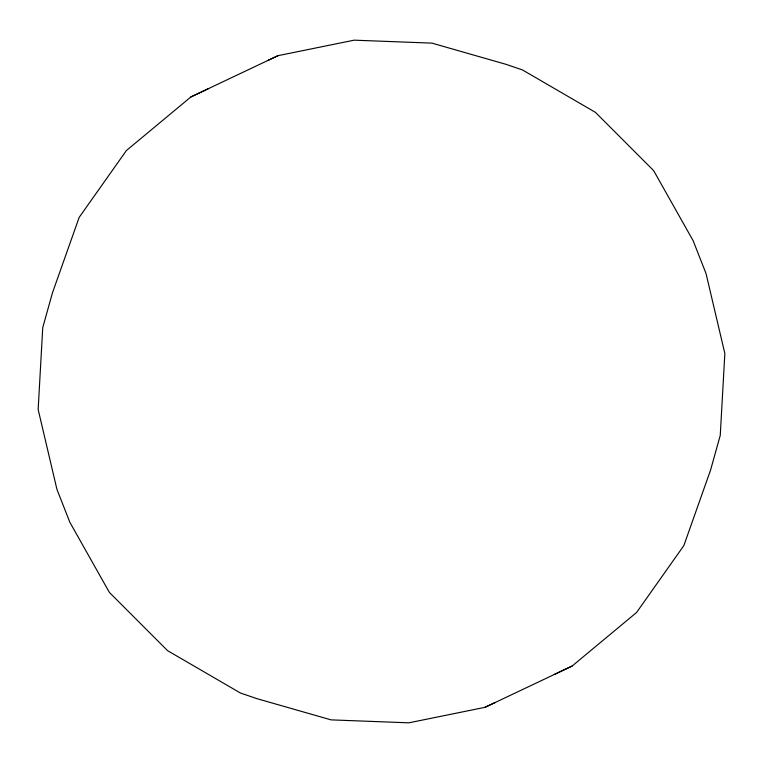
<?xml version="1.0" encoding="UTF-8"?>
<svg xmlns="http://www.w3.org/2000/svg" width="763" height="763" viewBox="0 0 763 763"><rect width="100%" height="100%" fill="white"/><g stroke="black" fill="none" stroke-linecap="round" stroke-linejoin="round"><path stroke-width="1.14" d="M485.001 707.33L572.136 666.032L636.609 612.451L683.829 545.621L710.563 470.103L720.253 435.387L724.85 353.536L706.052 273.583L693.138 240.707L653.614 170.578L595.417 112.342L522.512 69.958L506.012 64.33L431.925 43.129L354.156 40.172L277.999 55.67L190.864 96.968L126.391 150.549L79.171 217.379L52.437 292.897L42.747 327.613L38.15 409.464L56.948 489.417L69.862 522.293L109.386 592.422L167.583 650.658L240.488 693.042L256.988 698.67L331.075 719.871L408.844 722.828L485.001 707.33L494.796 702.704M190.864 96.968L208.661 88.556M554.339 674.444L572.136 666.032M268.204 60.296L277.999 55.67"/></g></svg>
